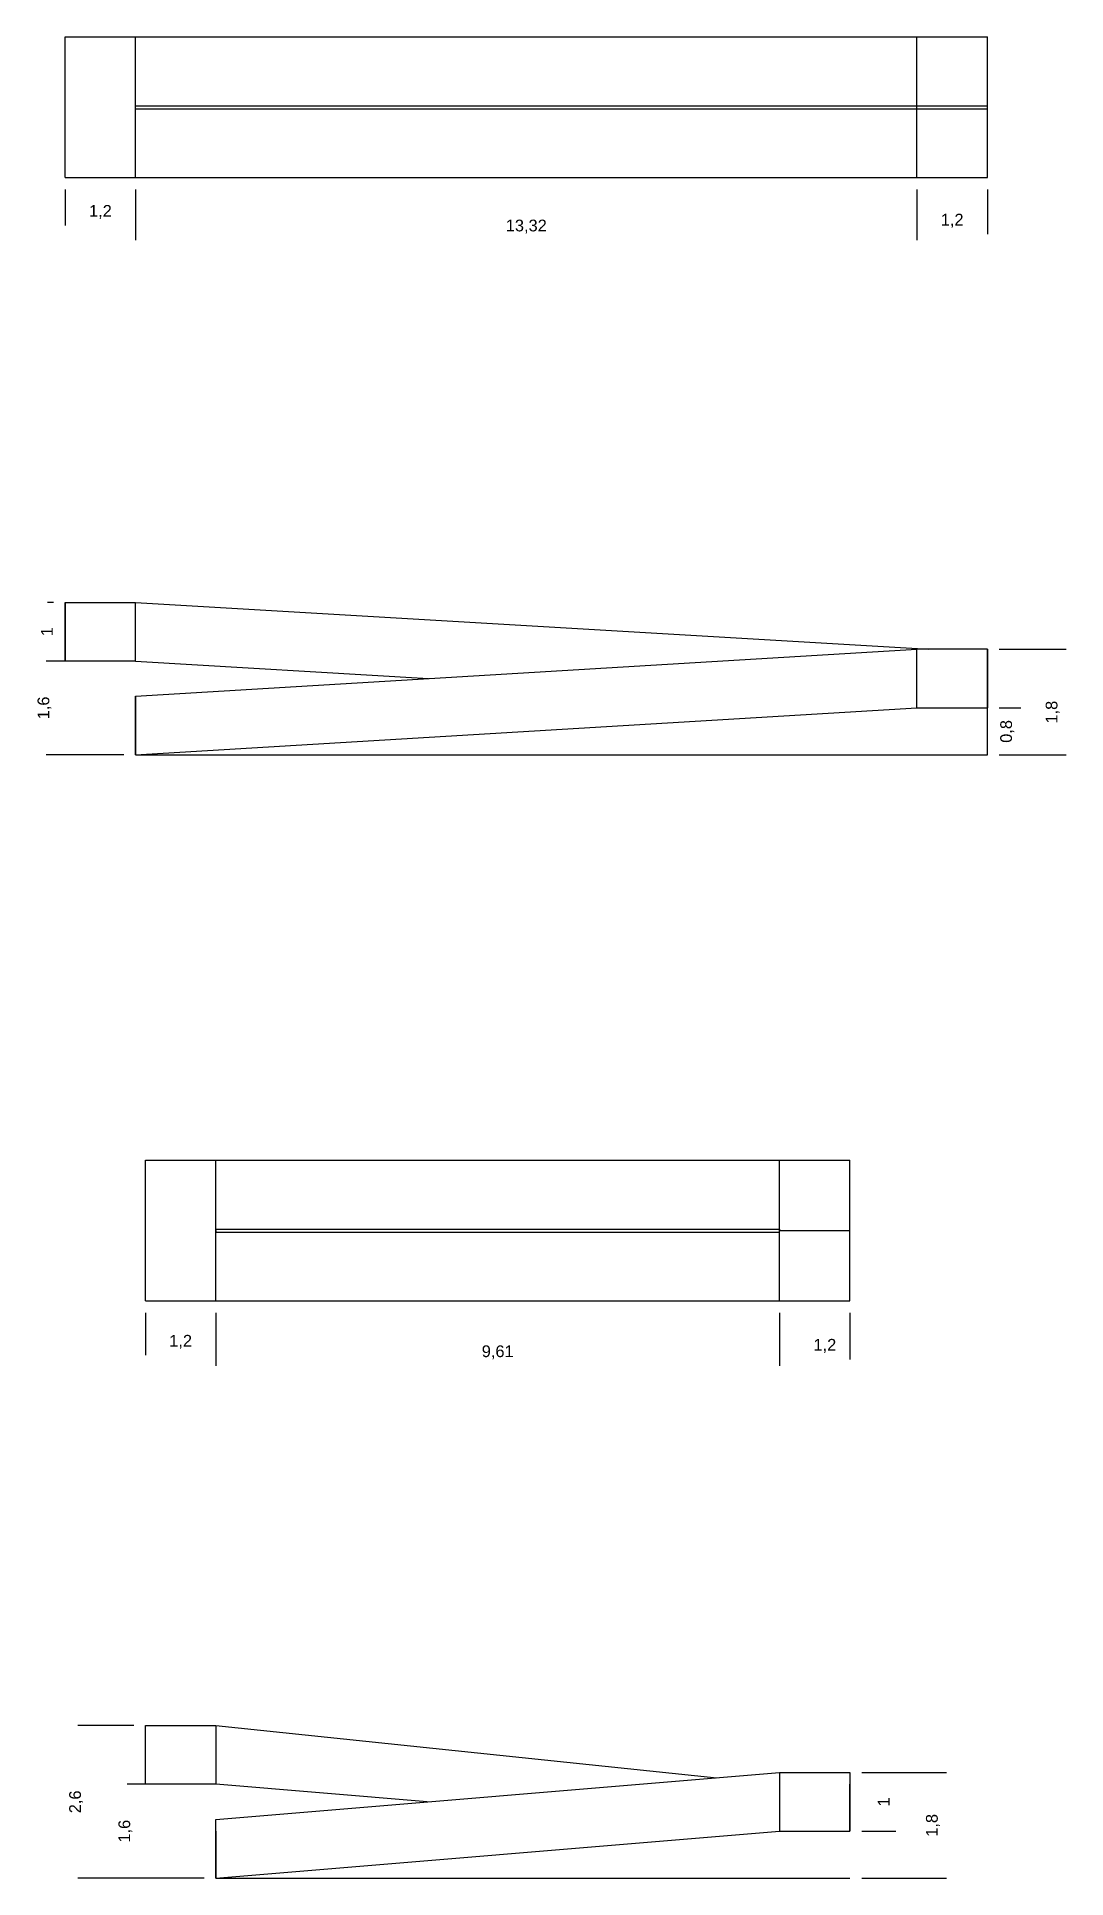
# Model space of a CAD drawing. Header units: millimetres. Extents: x 13358.4 to 13376, y 5351.6 to 5383.
import ezdxf

# ---------------------------------------------------------------- set-up
doc = ezdxf.new("R2010")
doc.units = ezdxf.units.MM
doc.styles.get("Standard").update_dxf_attribs({"font": 'arial.ttf'})
doc.dimstyles.new('Copy of ISO-25', dxfattribs={"dimtxt": 0.2, "dimasz": 0.15, "dimexe": 0.1, "dimexo": 0.2, "dimgap": 0.01, "dimtad": 1, "dimzin": 9, "dimtxsty": 'Standard', "dimblk": 'CLOSEDBLANK', "dimcen": 2.5, "dimsd1": 1, "dimsd2": 1, "dimadec": 0, "dimazin": 0, "dimtfac": 1, "dimtmove": 0, "dimatfit": 3, "dimldrblk": 'CLOSEDBLANK', "dimfxl": 1, "dimarcsym": 0})

# ---------------------------------------------------------------- blocks, each defined once
blk = doc.blocks.new('*D7')
at = {"color": 0, "lineweight": -2, "transparency": 16777216}
for p, q in [((13358.902, 5380.371), (13358.902, 5379.755)), ((13360.102, 5380.371), (13360.102, 5379.755))]:
    blk.add_line(p, q, dxfattribs=at)
at = {"layer": 'Defpoints', "color": 0, "transparency": 16777216}
for p in [(13358.902, 5380.571), (13360.102, 5380.571), (13360.102, 5379.855)]:
    blk.add_point(p, dxfattribs=at)
at = {"color": 0, "transparency": 16777216, "insert": (13359.502, 5379.985), "char_height": 0.2, "width": 0.27825, "attachment_point": 5}
blk.add_mtext('{\\C256;1,2}', dxfattribs=at)
blk = doc.blocks.new('_ClosedBlank')
at = {"color": 0, "linetype": 'ByBlock', "lineweight": -2}
for p, q in [((-1, 0.17), (0, 0)), ((-1, 0.17), (-1, -0.17)), ((0, 0), (-1, -0.17))]:
    blk.add_line(p, q, dxfattribs=at)
blk = doc.blocks.new('*D8')
at = {"color": 0, "lineweight": -2, "transparency": 16777216}
for p, q in [((13373.422, 5380.371), (13373.422, 5379.606)), ((13374.622, 5380.371), (13374.622, 5379.606))]:
    blk.add_line(p, q, dxfattribs=at)
at = {"layer": 'Defpoints', "color": 0, "transparency": 16777216}
for p in [(13373.422, 5380.571), (13374.622, 5380.571), (13374.622, 5379.706)]:
    blk.add_point(p, dxfattribs=at)
at = {"color": 0, "transparency": 16777216, "insert": (13374.022, 5379.836), "char_height": 0.2, "attachment_point": 5}
blk.add_mtext('{\\C256;1,2}', dxfattribs=at)
blk = doc.blocks.new('*D9')
at = {"color": 0, "lineweight": -2, "transparency": 16777216}
for p, q in [((13360.102, 5380.371), (13360.102, 5379.506)), ((13373.422, 5380.371), (13373.422, 5379.506))]:
    blk.add_line(p, q, dxfattribs=at)
at = {"layer": 'Defpoints', "color": 0, "transparency": 16777216}
for p in [(13360.102, 5380.571), (13373.422, 5380.571), (13373.422, 5379.606)]:
    blk.add_point(p, dxfattribs=at)
at = {"color": 0, "transparency": 16777216, "insert": (13366.762, 5379.736), "char_height": 0.2, "attachment_point": 5}
blk.add_mtext('{\\C256;13,32}', dxfattribs=at)
blk = doc.blocks.new('*D11')
at = {"color": 0, "lineweight": -2, "transparency": 16777216}
for p, q in [((13358.702, 5373.331), (13358.602, 5373.331)), ((13358.702, 5372.331), (13358.602, 5372.331))]:
    blk.add_line(p, q, dxfattribs=at)
at = {"layer": 'Defpoints', "color": 0, "transparency": 16777216}
for p in [(13358.902, 5373.331), (13358.702, 5372.331), (13358.902, 5372.331)]:
    blk.add_point(p, dxfattribs=at)
at = {"color": 0, "transparency": 16777216, "insert": (13358.591, 5372.831), "char_height": 0.2, "width": 0.61349, "attachment_point": 5, "rotation": 90}
blk.add_mtext('{\\C256;1}', dxfattribs=at)
blk = doc.blocks.new('*D12')
at = {"color": 0, "lineweight": -2, "transparency": 16777216}
for p, q in [((13374.822, 5371.531), (13375.19, 5371.531)), ((13374.822, 5370.731), (13375.19, 5370.731))]:
    blk.add_line(p, q, dxfattribs=at)
at = {"layer": 'Defpoints', "color": 0, "transparency": 16777216}
for p in [(13374.622, 5371.531), (13374.622, 5370.731), (13375.09, 5370.731)]:
    blk.add_point(p, dxfattribs=at)
at = {"color": 0, "transparency": 16777216, "insert": (13374.96, 5371.131), "char_height": 0.2, "attachment_point": 5, "rotation": 90}
blk.add_mtext('{\\C256;0,8}', dxfattribs=at)
blk = doc.blocks.new('*D13')
at = {"color": 0, "lineweight": -2, "transparency": 16777216}
for p, q in [((13374.822, 5372.531), (13375.965, 5372.531)), ((13374.822, 5370.731), (13375.965, 5370.731))]:
    blk.add_line(p, q, dxfattribs=at)
at = {"layer": 'Defpoints', "color": 0, "transparency": 16777216}
for p in [(13374.622, 5372.531), (13374.622, 5370.731), (13375.865, 5370.731)]:
    blk.add_point(p, dxfattribs=at)
at = {"color": 0, "transparency": 16777216, "insert": (13375.735, 5371.459), "char_height": 0.2, "attachment_point": 5, "rotation": 90}
blk.add_mtext('{\\C256;1,8}', dxfattribs=at)
blk = doc.blocks.new('*D14')
at = {"color": 0, "lineweight": -2, "transparency": 16777216}
for p, q in [((13360.27, 5361.223), (13360.27, 5360.496)), ((13361.47, 5361.223), (13361.47, 5360.496))]:
    blk.add_line(p, q, dxfattribs=at)
at = {"layer": 'Defpoints', "color": 0, "transparency": 16777216}
for p in [(13360.27, 5361.423), (13361.47, 5361.423), (13361.47, 5360.596)]:
    blk.add_point(p, dxfattribs=at)
at = {"color": 0, "transparency": 16777216, "insert": (13360.87, 5360.726), "char_height": 0.2, "attachment_point": 5}
blk.add_mtext('{\\C256;1,2}', dxfattribs=at)
blk = doc.blocks.new('*D15')
at = {"color": 0, "lineweight": -2, "transparency": 16777216}
for p, q in [((13371.08, 5361.223), (13371.08, 5360.427)), ((13372.28, 5361.223), (13372.28, 5360.427))]:
    blk.add_line(p, q, dxfattribs=at)
at = {"layer": 'Defpoints', "color": 0, "transparency": 16777216}
for p in [(13371.08, 5361.423), (13372.28, 5361.423), (13372.28, 5360.527)]:
    blk.add_point(p, dxfattribs=at)
at = {"color": 0, "transparency": 16777216, "insert": (13371.852, 5360.657), "char_height": 0.2, "attachment_point": 5}
blk.add_mtext('{\\C256;1,2}', dxfattribs=at)
blk = doc.blocks.new('*D16')
at = {"color": 0, "lineweight": -2, "transparency": 16777216}
for p, q in [((13361.47, 5361.223), (13361.47, 5360.317)), ((13371.08, 5361.223), (13371.08, 5360.317))]:
    blk.add_line(p, q, dxfattribs=at)
at = {"layer": 'Defpoints', "color": 0, "transparency": 16777216}
for p in [(13361.47, 5361.423), (13371.08, 5361.423), (13371.08, 5360.417)]:
    blk.add_point(p, dxfattribs=at)
at = {"color": 0, "transparency": 16777216, "insert": (13366.275, 5360.547), "char_height": 0.2, "attachment_point": 5}
blk.add_mtext('{\\C256;9,61}', dxfattribs=at)
blk = doc.blocks.new('*D19')
at = {"color": 0, "lineweight": -2, "transparency": 16777216}
for p, q in [((13361.27, 5353.184), (13359.958, 5353.184)), ((13361.27, 5351.584), (13359.958, 5351.584))]:
    blk.add_line(p, q, dxfattribs=at)
at = {"layer": 'Defpoints', "color": 0, "transparency": 16777216}
for p in [(13361.47, 5353.184), (13360.058, 5351.584), (13361.47, 5351.584)]:
    blk.add_point(p, dxfattribs=at)
at = {"color": 0, "transparency": 16777216, "insert": (13359.928, 5352.384), "char_height": 0.2, "attachment_point": 5, "rotation": 90}
blk.add_mtext('{\\C256;1,6}', dxfattribs=at)
blk = doc.blocks.new('*D20')
at = {"color": 0, "lineweight": -2, "transparency": 16777216}
for p, q in [((13359.902, 5372.331), (13358.58, 5372.331)), ((13359.902, 5370.731), (13358.58, 5370.731))]:
    blk.add_line(p, q, dxfattribs=at)
at = {"layer": 'Defpoints', "color": 0, "transparency": 16777216}
for p in [(13360.102, 5372.331), (13358.68, 5370.731), (13360.102, 5370.731)]:
    blk.add_point(p, dxfattribs=at)
at = {"color": 0, "transparency": 16777216, "insert": (13358.55, 5371.531), "char_height": 0.2, "attachment_point": 5, "rotation": 90}
blk.add_mtext('{\\C256;1,6}', dxfattribs=at)
blk = doc.blocks.new('*D21')
at = {"color": 0, "lineweight": -2, "transparency": 16777216}
for p, q in [((13360.07, 5354.184), (13359.119, 5354.184)), ((13360.07, 5351.584), (13359.119, 5351.584))]:
    blk.add_line(p, q, dxfattribs=at)
at = {"layer": 'Defpoints', "color": 0, "transparency": 16777216}
for p in [(13360.27, 5354.184), (13359.219, 5351.584), (13360.27, 5351.584)]:
    blk.add_point(p, dxfattribs=at)
at = {"color": 0, "transparency": 16777216, "insert": (13359.089, 5352.884), "char_height": 0.2, "attachment_point": 5, "rotation": 90}
blk.add_mtext('{\\C256;2,6}', dxfattribs=at)
blk = doc.blocks.new('*D24')
at = {"color": 0, "lineweight": -2, "transparency": 16777216}
for p, q in [((13372.48, 5353.384), (13373.064, 5353.384)), ((13372.48, 5352.384), (13373.064, 5352.384))]:
    blk.add_line(p, q, dxfattribs=at)
at = {"layer": 'Defpoints', "color": 0, "transparency": 16777216}
for p in [(13372.28, 5353.384), (13372.28, 5352.384), (13372.964, 5352.384)]:
    blk.add_point(p, dxfattribs=at)
at = {"color": 0, "transparency": 16777216, "insert": (13372.854, 5352.884), "char_height": 0.2, "attachment_point": 5, "rotation": 90}
blk.add_mtext('{\\C256;1}', dxfattribs=at)
blk = doc.blocks.new('*D25')
at = {"color": 0, "lineweight": -2, "transparency": 16777216}
for p, q in [((13372.48, 5353.384), (13373.924, 5353.384)), ((13372.48, 5351.584), (13373.924, 5351.584))]:
    blk.add_line(p, q, dxfattribs=at)
at = {"layer": 'Defpoints', "color": 0, "transparency": 16777216}
for p in [(13372.28, 5353.384), (13372.28, 5351.584), (13373.824, 5351.584)]:
    blk.add_point(p, dxfattribs=at)
at = {"color": 0, "transparency": 16777216, "insert": (13373.694, 5352.484), "char_height": 0.2, "attachment_point": 5, "rotation": 90}
blk.add_mtext('{\\C256;1,8}', dxfattribs=at)

msp = doc.modelspace()

# ---------------------------------------------------------------- linework, layer by layer
for p, q in [((13358.902, 5373.331), (13358.902, 5372.331)), ((13360.102, 5372.331), (13358.902, 5372.331)), ((13360.102, 5371.731), (13373.422, 5372.531)), ((13373.422, 5372.531), (13373.422, 5372.544)), ((13373.622, 5372.531), (13373.422, 5372.531)), ((13374.622, 5372.531), (13373.622, 5372.531)), ((13374.622, 5372.531), (13374.622, 5371.531)), ((13374.622, 5371.531), (13374.622, 5372.531)), ((13360.102, 5370.731), (13360.102, 5371.731)), ((13360.102, 5370.731), (13360.102, 5371.731)), ((13360.102, 5371.731), (13360.102, 5370.731)), ((13360.102, 5370.731), (13373.422, 5371.531)), ((13373.422, 5371.531), (13374.622, 5371.531)), ((13360.102, 5370.731), (13374.622, 5370.731)), ((13360.27, 5353.184), (13360.27, 5354.184)), ((13371.08, 5353.384), (13372.28, 5353.384)), ((13372.28, 5353.184), (13372.28, 5352.384)), ((13361.47, 5352.384), (13361.47, 5351.584)), ((13371.08, 5352.384), (13372.28, 5352.384)), ((13361.47, 5351.584), (13372.28, 5351.584))]:
    msp.add_line(p, q)
for points in [[(13358.902, 5381.771), (13358.902, 5382.971)], [(13358.902, 5382.971), (13374.622, 5382.971)], [(13358.902, 5380.571), (13358.902, 5382.971)], [(13360.102, 5380.571), (13360.102, 5382.971)], [(13373.422, 5380.571), (13373.422, 5382.971)], [(13374.622, 5380.571), (13374.622, 5382.971)], [(13358.902, 5380.571), (13358.902, 5381.771)], [(13360.102, 5381.796), (13374.622, 5381.796)], [(13360.102, 5381.746), (13374.622, 5381.746)], [(13358.902, 5380.571), (13374.622, 5380.571)], [(13360.102, 5372.331), (13358.902, 5372.331), (13358.902, 5373.331), (13360.102, 5373.331), (13373.622, 5372.531)], [(13358.902, 5372.331), (13358.902, 5373.331)], [(13360.102, 5372.331), (13360.102, 5373.331)], [(13360.102, 5372.331), (13365.097, 5372.031)], [(13373.422, 5371.531), (13374.622, 5371.531), (13374.622, 5372.531)], [(13373.422, 5371.531), (13373.422, 5372.531)], [(13374.622, 5370.731), (13374.622, 5372.531)], [(13360.102, 5370.731), (13360.102, 5371.731)], [(13360.27, 5363.823), (13372.28, 5363.823)], [(13360.27, 5361.423), (13360.27, 5363.823)], [(13361.47, 5361.423), (13361.47, 5363.823)], [(13371.08, 5361.423), (13371.08, 5363.823)], [(13372.28, 5361.423), (13372.28, 5363.823)], [(13361.47, 5362.623), (13361.47, 5362.648), (13371.08, 5362.648), (13371.08, 5362.623)], [(13361.47, 5362.623), (13361.47, 5362.598), (13371.08, 5362.598)], [(13371.08, 5362.623), (13372.28, 5362.623)], [(13360.27, 5361.423), (13372.28, 5361.423)], [(13361.47, 5353.184), (13360.27, 5353.184), (13360.27, 5354.184), (13361.47, 5354.184), (13370.012, 5353.295)], [(13360.27, 5353.184), (13360.27, 5354.184)], [(13361.47, 5354.184), (13361.47, 5353.184)], [(13365.074, 5352.884), (13361.47, 5353.184), (13360.27, 5353.184)], [(13361.47, 5351.584), (13361.47, 5352.584), (13371.08, 5353.384)], [(13371.08, 5353.384), (13371.08, 5353.184)], [(13371.08, 5353.184), (13371.08, 5352.384)], [(13372.28, 5353.384), (13372.28, 5353.184)], [(13372.28, 5352.384), (13372.28, 5353.184)], [(13361.47, 5351.584), (13371.08, 5352.384)]]:
    msp.add_lwpolyline(points)

# ---------------------------------------------------------------- dimensions: what is measured, and where the dimension line sits
for base, p1, p2, picture, middle in [((13360.102, 5379.855), (13358.902, 5380.571), (13360.102, 5380.571), '*D7', (13359.502, 5379.985)), ((13373.422, 5379.606), (13360.102, 5380.571), (13373.422, 5380.571), '*D9', (13366.762, 5379.736)), ((13374.622, 5379.706), (13373.422, 5380.571), (13374.622, 5380.571), '*D8', (13374.022, 5379.836)), ((13361.47, 5360.596), (13360.27, 5361.423), (13361.47, 5361.423), '*D14', (13360.87, 5360.726)), ((13371.08, 5360.417), (13361.47, 5361.423), (13371.08, 5361.423), '*D16', (13366.275, 5360.547))]:
    dim = msp.add_linear_dim(base=base, p1=p1, p2=p2, text='{\\C256;<>}', dimstyle='Copy of ISO-25')
    dim.commit()
    dim.dimension.update_dxf_attribs({"geometry": picture, "text_midpoint": middle})
for base, p1, p2, picture, middle in [((13358.702, 5372.331), (13358.902, 5373.331), (13358.902, 5372.331), '*D11', (13358.591, 5372.831)), ((13358.68, 5370.731), (13360.102, 5372.331), (13360.102, 5370.731), '*D20', (13358.55, 5371.531)), ((13375.09, 5370.731), (13374.622, 5371.531), (13374.622, 5370.731), '*D12', (13374.96, 5371.131)), ((13359.219, 5351.584), (13360.27, 5354.184), (13360.27, 5351.584), '*D21', (13359.089, 5352.884)), ((13360.058, 5351.584), (13361.47, 5353.184), (13361.47, 5351.584), '*D19', (13359.928, 5352.384)), ((13372.964, 5352.384), (13372.28, 5353.384), (13372.28, 5352.384), '*D24', (13372.854, 5352.884)), ((13373.824, 5351.584), (13372.28, 5353.384), (13372.28, 5351.584), '*D25', (13373.694, 5352.484))]:
    dim = msp.add_linear_dim(base=base, p1=p1, p2=p2, angle=90, text='{\\C256;<>}', dimstyle='Copy of ISO-25')
    dim.commit()
    dim.dimension.update_dxf_attribs({"geometry": picture, "text_midpoint": middle})
dim = msp.add_linear_dim(base=(13375.865, 5370.731), p1=(13374.622, 5372.531), p2=(13374.622, 5370.731), angle=90, text='{\\C256;<>}', dimstyle='Copy of ISO-25')
dim.commit()
dim.dimension.update_dxf_attribs({"geometry": '*D13', "text_midpoint": (13375.865, 5371.459), "dimtype": 160})
dim = msp.add_linear_dim(base=(13372.28, 5360.527), p1=(13371.08, 5361.423), p2=(13372.28, 5361.423), text='{\\C256;<>}', dimstyle='Copy of ISO-25')
dim.commit()
dim.dimension.update_dxf_attribs({"geometry": '*D15', "text_midpoint": (13371.852, 5360.527), "dimtype": 160})

doc.saveas('drawing.dxf')
